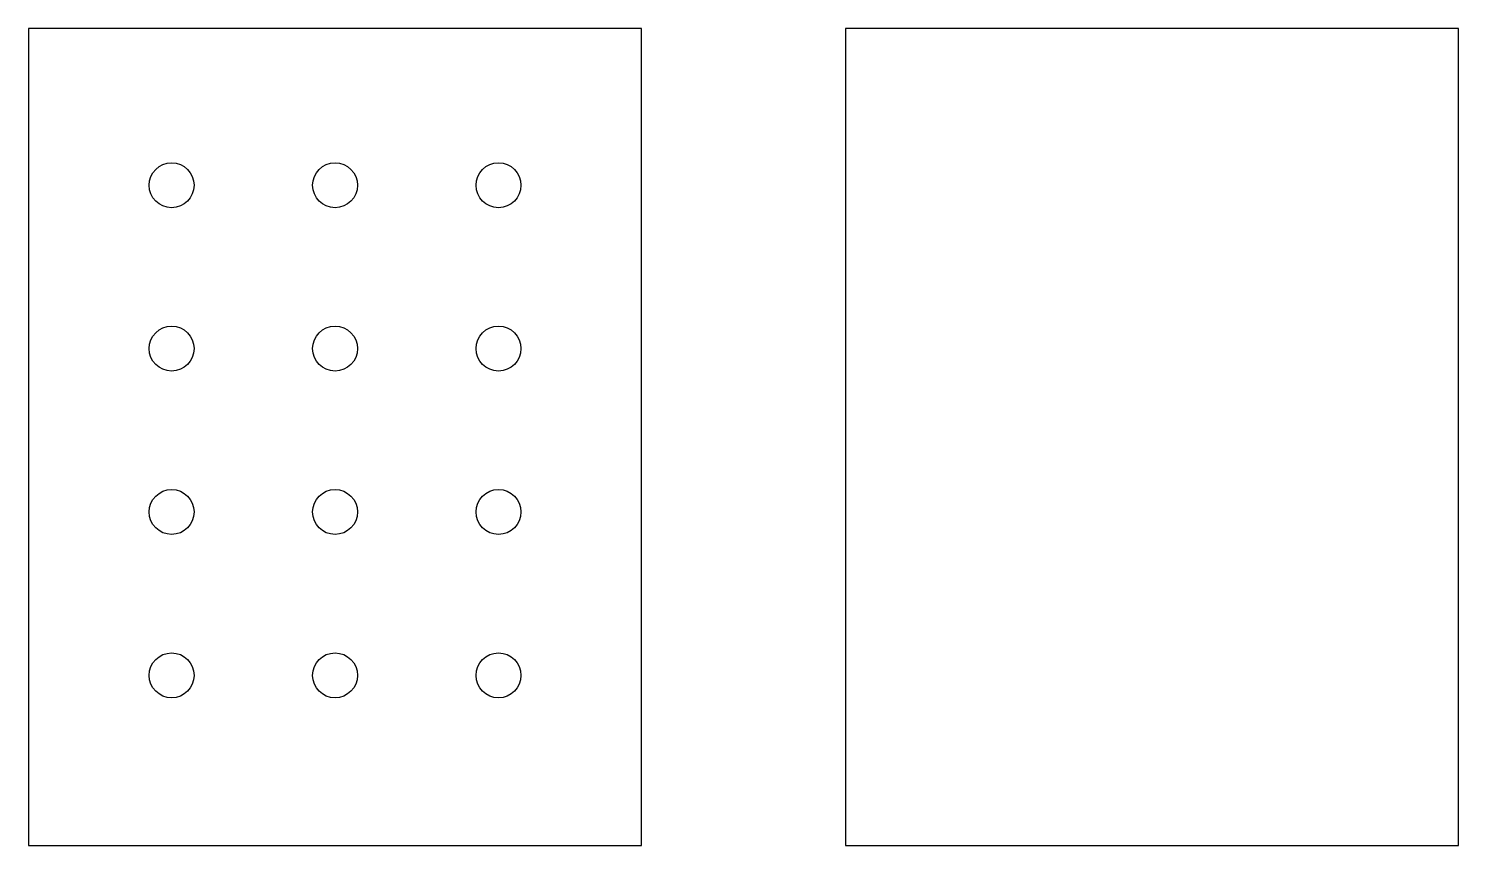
# Model space of a CAD drawing. Header units: inches. Extents: x 362 to 1061, y 444 to 844.
import ezdxf

# ---------------------------------------------------------------- set-up
doc = ezdxf.new("R2010")
doc.units = ezdxf.units.IN
doc.header["$MEASUREMENT"] = 0

# ---------------------------------------------------------------- blocks, each defined once
blk = doc.blocks.new('*U9')
blk.add_circle((0, 0), 11)
blk = doc.blocks.new('*U11')
at = {"color": 0, "linetype": 'ByBlock', "lineweight": -2, "transparency": 16777216}
for p in [(0, 240), (80, 240), (160, 240), (0, 160), (80, 160), (160, 160), (0, 80), (80, 80), (160, 80), (0, 0), (80, 0), (160, 0)]:
    blk.add_blockref('*U9', p, dxfattribs=at)

msp = doc.modelspace()

# ---------------------------------------------------------------- linework, layer by layer
for points in [[(361.64, 443.53), (661.64, 443.53), (661.64, 843.53), (361.64, 843.53)], [(761.44, 443.53), (1061.44, 443.53), (1061.44, 843.53), (761.44, 843.53)]]:
    msp.add_lwpolyline(points, close=True)

# ---------------------------------------------------------------- block references
msp.add_blockref('*U11', (431.64, 526.81))

doc.saveas('drawing.dxf')
